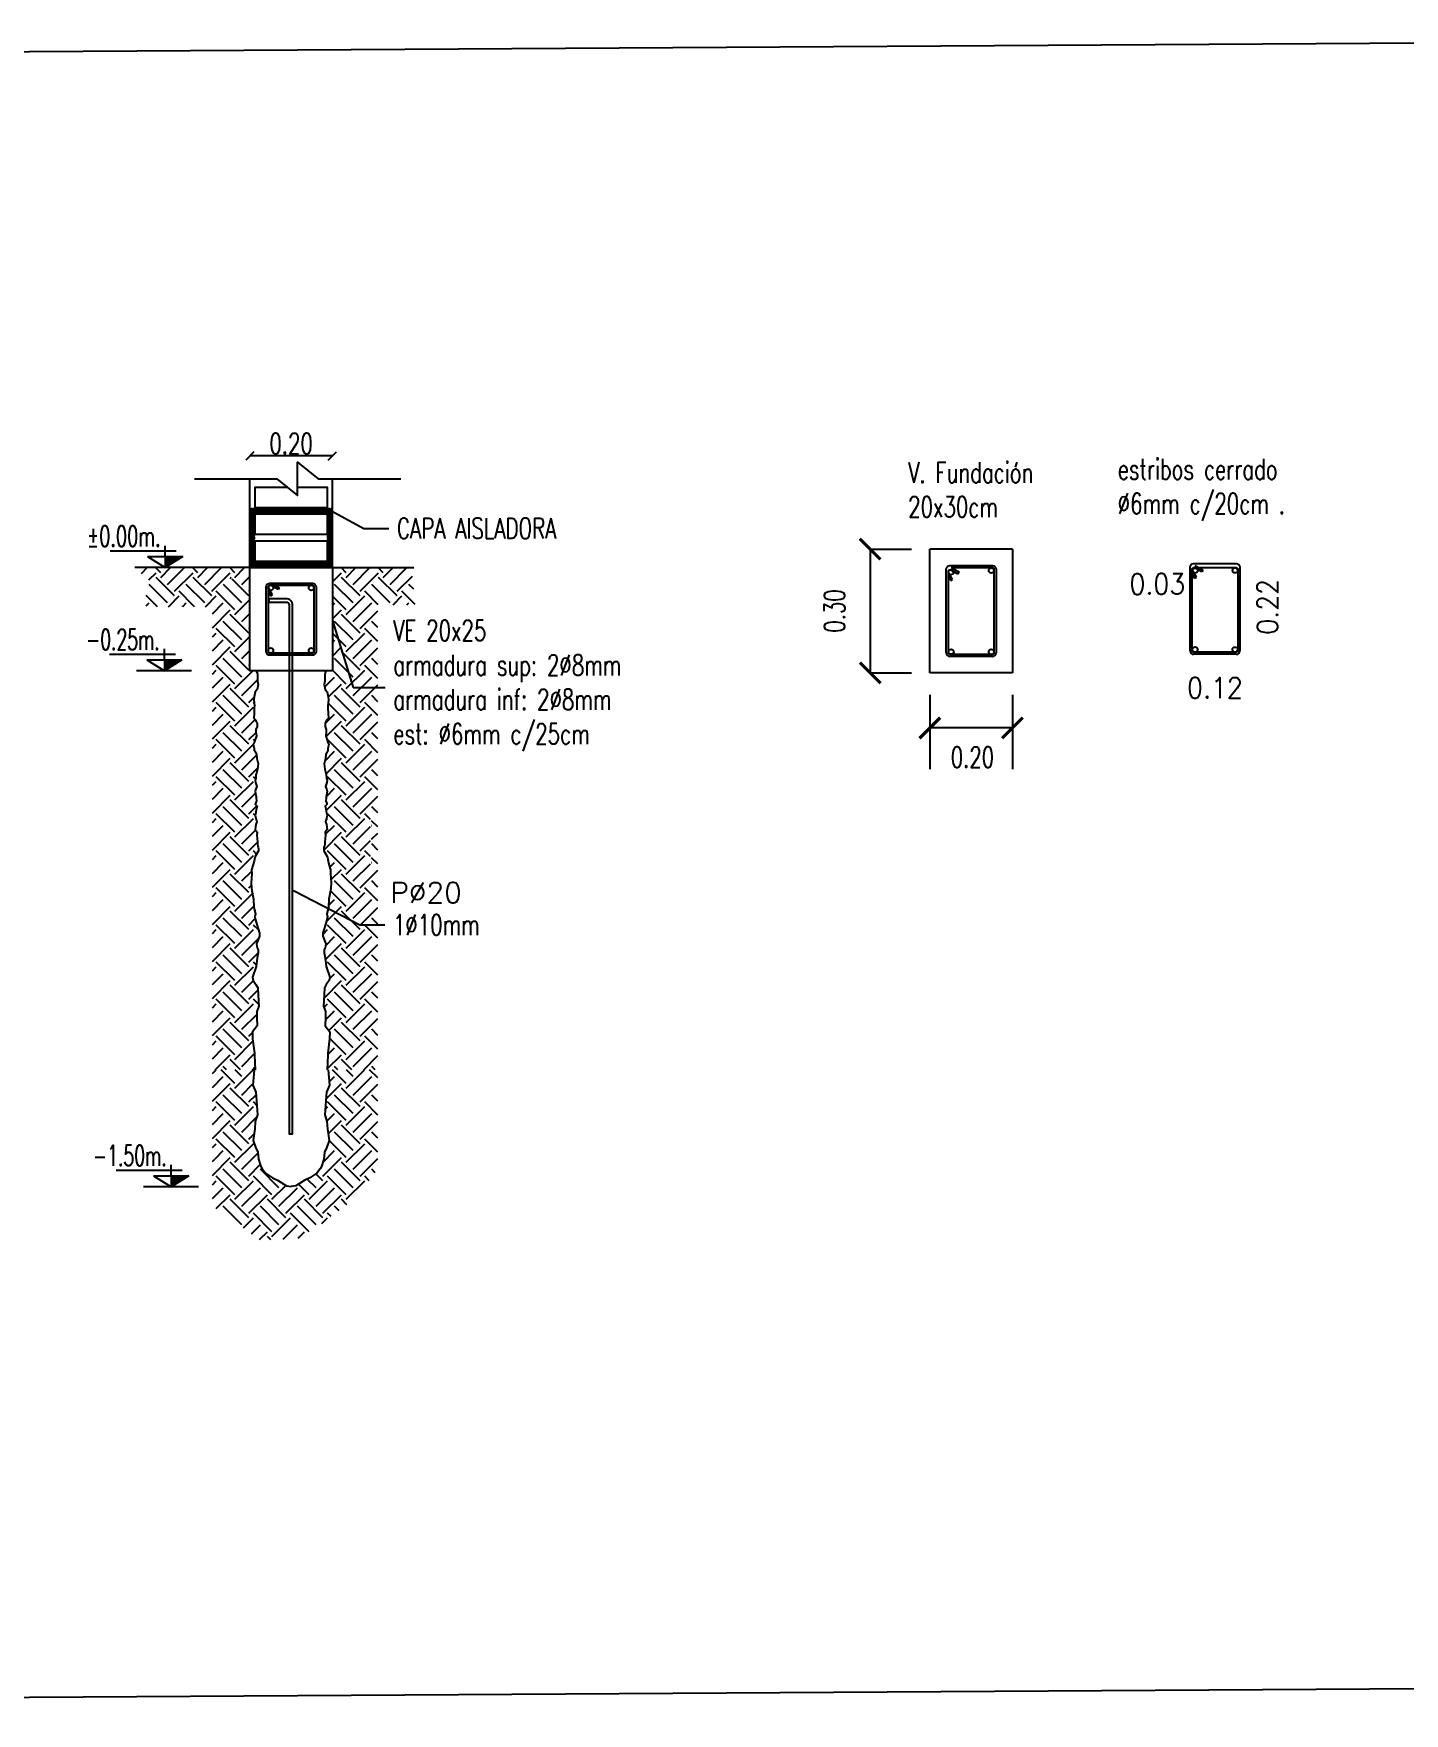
# Model space of a CAD drawing. Header units: millimetres. Extents: x 167 to 347, y -139 to 78.
# Drawn here: x 266 to 269.318, y -75.508 to -71.44 of the extents above; entities that cross this region are included whole.
import ezdxf
from ezdxf import colors
from ezdxf.entities.mleader import LeaderData, LeaderLine
from ezdxf.enums import TextEntityAlignment as Align
from ezdxf.math import Vec2, Vec3

# ---------------------------------------------------------------- set-up
doc = ezdxf.new("R2010")
doc.units = ezdxf.units.MM
doc.header["$LTSCALE"] = 0.1
doc.header["$MEASUREMENT"] = 0
doc.header["$PDMODE"] = 3
doc.header["$PDSIZE"] = 0.1
doc.linetypes.add('ACAD_ISO02W100', pattern=[15, 12, -3])
doc.layers.get('DEFPOINTS').update_dxf_attribs({"color": 1})
for name, color, linetype, lineweight in [('00-COTAS', 1, 'Continuous', 9), ('ARM_TEXTOS', 2, 'Continuous', 0), ('referencias', 1, 'Continuous', 5)]:
    doc.layers.add(name, color=color, linetype=linetype, lineweight=lineweight)
for name, color, linetype in [('00-muros-a', 2, 'Continuous'), ('armadura', 10, 'Continuous'), ('FUNDACION', 4, 'Continuous'), ('LADRILLOS', 3, 'Continuous'), ('TRAMAS', 8, 'Continuous')]:
    doc.layers.add(name, color=color, linetype=linetype)
doc.styles.add('$RAUL$-ROTULO', font='romans')
doc.styles.add('C-100', font='romans.shx', dxfattribs={"width": 0.7})
doc.styles.add('COTAS', font='ROMANS.shx', dxfattribs={"width": 0.7})
doc.styles.add('COTAS1', font='romans.shx', dxfattribs={"width": 0.7})
doc.styles.add('Estilo1', font='txt.shx', dxfattribs={"width": 0.9})
doc.styles.add('romans', font='romans.shx', dxfattribs={"width": 0.9})
doc.styles.add('TX2', font='romans.shx', dxfattribs={"width": 0.7, "height": 0.2})
doc.dimstyles.new('1.20', dxfattribs={"dimtxt": 0.04, "dimasz": 0.07, "dimexe": 0.18, "dimexo": 0.0625, "dimgap": 0.04, "dimtad": 1, "dimzin": 0, "dimdsep": 46, "dimtxsty": 'Estilo1', "dimblk": 'ARCHTICK', "dimcen": 0.09, "dimse1": 1, "dimse2": 1, "dimsd1": 1, "dimsd2": 1, "dimclrd": 256, "dimclrt": 256, "dimadec": 0, "dimazin": 0, "dimtfac": 1, "dimtofl": 0, "dimtmove": 0, "dimatfit": 3, "dimldrblk": 'DOT', "dimfxl": 1, "dimtolj": 1, "dimtzin": 0, "dimarcsym": 0})
doc.dimstyles.new('COTA-20', dxfattribs={"dimscale": 1.75, "dimtxt": 0.015, "dimasz": 0.004, "dimexe": 0.08, "dimexo": 0.1, "dimgap": 0.005, "dimtad": 1, "dimzin": 0, "dimdsep": 46, "dimtxsty": 'COTAS', "dimblk": 'DOT', "dimcen": 0.1, "dimse1": 1, "dimse2": 1, "dimclrd": 256, "dimclre": 256, "dimclrt": 256, "dimadec": 0, "dimazin": 0, "dimtfac": 1, "dimtix": 1, "dimtmove": 2, "dimatfit": 3, "dimldrblk": 'DOT', "dimfxl": 0, "dimtolj": 1, "dimtzin": 0, "dimarcsym": 0})
doc.dimstyles.new('PLA20', dxfattribs={"dimtxt": 0.2, "dimasz": 0.1, "dimexe": 0.1, "dimexo": 0, "dimgap": 0.06, "dimtad": 1, "dimlfac": 0.2, "dimzin": 1, "dimdsep": 46, "dimtxsty": 'TX2', "dimblk1": 'ARCHTICK', "dimblk2": 'ARCHTICK', "dimsah": 1, "dimcen": 0.1, "dimclrd": 2, "dimclre": 1, "dimclrt": 3, "dimadec": 0, "dimazin": 0, "dimtfac": 1, "dimtix": 1, "dimtmove": 2, "dimatfit": 3, "dimldrblk": 'ARCHTICK', "dimfxl": 1, "dimtolj": 1, "dimtzin": 1, "dimarcsym": 0})
pattern_1 = [(45, (-1285.62666, -1595.84185), (7e-18, 0.0898025612), [0.0635, -0.0635]), (45, (-1285.6435, -1595.82501), (7e-18, 0.0898025612), [0.0635, -0.0635]), (45, (-1285.66034, -1595.80817), (7e-18, 0.0898025612), [0.0635, -0.0635]), (135, (-1285.66034, -1595.79695), (-0.0898025612, 7e-18), [0.0635, -0.0635]), (135, (-1285.6435, -1595.78011), (-0.0898025612, 7e-18), [0.0635, -0.0635]), (135, (-1285.62666, -1595.76327), (-0.0898025612, 7e-18), [0.0635, -0.0635])]

# ---------------------------------------------------------------- blocks, each defined once
blk = doc.blocks.new('_Dot')
at = {"color": 0, "linetype": 'ByBlock', "lineweight": -2}
blk.add_line((-0.5, 0), (-1, 0), dxfattribs=at)
at = {"color": 0, "linetype": 'ByBlock', "const_width": 0.5}
blk.add_lwpolyline([(-0.25, 0, 1), (0.25, 0, 1)], format="xyb", close=True, dxfattribs=at)
blk = doc.blocks.new('*D207')
at = {"layer": 'DEFPOINTS', "color": 0, "transparency": 16777216}
for p in [(268.7995, -73.0054), (268.9199, -73.0054), (268.9199, -73.0891)]:
    blk.add_point(p, dxfattribs=at)
at = {"layer": '00-COTAS', "transparency": 16777216, "insert": (268.8597, -73.0241), "char_height": 0.05, "attachment_point": 5, "style": 'Estilo1'}
blk.add_mtext('\\A1;0.12', dxfattribs=at)
blk = doc.blocks.new('_ARCHTICK')
at = {"color": 0, "linetype": 'ByBlock', "const_width": 0.15}
blk.add_lwpolyline([(-0.5, -0.5), (0.5, 0.5)], dxfattribs=at)
blk = doc.blocks.new('*D208')
at = {"layer": 'DEFPOINTS', "color": 0, "transparency": 16777216}
for p in [(268.9316, -72.7229), (268.9362, -72.9429), (269.0519, -72.9429)]:
    blk.add_point(p, dxfattribs=at)
at = {"layer": '00-COTAS', "transparency": 16777216, "insert": (268.9869, -72.828), "char_height": 0.05, "attachment_point": 5, "rotation": 90, "style": 'Estilo1'}
blk.add_mtext('\\A1;0.22', dxfattribs=at)
blk = doc.blocks.new('*D209')
at = {"layer": 'DEFPOINTS', "color": 0, "transparency": 16777216}
for p in [(268.9602, -72.7218), (268.9942, -72.7217), (268.9943, -72.8372)]:
    blk.add_point(p, dxfattribs=at)
at = {"layer": '00-COTAS', "transparency": 16777216, "insert": (268.7202, -72.7726), "char_height": 0.05, "attachment_point": 5, "rotation": 0.0919, "style": 'Estilo1'}
blk.add_mtext('\\A1;0.03', dxfattribs=at)
blk = doc.blocks.new('_Oblique')
at = {"color": 0, "linetype": 'ByBlock', "lineweight": -2}
blk.add_line((-0.5, -0.5), (0.5, 0.5), dxfattribs=at)
blk = doc.blocks.new('*D210')
at = {"layer": '00-COTAS', "lineweight": -2, "transparency": 16777216}
blk.add_line((266.7234, -72.4624), (266.5234, -72.4624), dxfattribs=at)
at = {"layer": 'DEFPOINTS', "color": 0, "transparency": 16777216}
for p in [(266.5234, -72.4624), (266.5234, -72.5178), (266.7234, -72.5178)]:
    blk.add_point(p, dxfattribs=at)
at = {"layer": '00-COTAS', "lineweight": -2, "transparency": 16777216, "xscale": 0.02, "yscale": 0.02, "zscale": 0.02, "rotation": 180}
blk.add_blockref('_Oblique', (266.5234, -72.4624), dxfattribs=at)
at = {"layer": '00-COTAS', "lineweight": -2, "transparency": 16777216, "xscale": 0.02, "yscale": 0.02, "zscale": 0.02}
blk.add_blockref('_Oblique', (266.7234, -72.4624), dxfattribs=at)
at = {"layer": '00-COTAS', "transparency": 16777216, "insert": (266.6234, -72.4324), "char_height": 0.05, "attachment_point": 5, "style": 'COTAS'}
blk.add_mtext('\\A1;0.20', dxfattribs=at)
blk = doc.blocks.new('*D211')
at = {"layer": '00-COTAS', "color": 1, "lineweight": -2, "transparency": 16777216}
for p, q in [((268.1695, -73.0414), (268.1695, -73.2213)), ((268.3695, -73.0414), (268.3695, -73.2213))]:
    blk.add_line(p, q, dxfattribs=at)
at = {"layer": '00-COTAS', "color": 2, "lineweight": -2, "transparency": 16777216}
blk.add_line((268.3695, -73.1213), (268.1695, -73.1213), dxfattribs=at)
at = {"layer": 'DEFPOINTS', "color": 0, "transparency": 16777216}
for p in [(268.1695, -73.0414), (268.3695, -73.0414), (268.1695, -73.1213)]:
    blk.add_point(p, dxfattribs=at)
at = {"layer": '00-COTAS', "color": 2, "lineweight": -2, "transparency": 16777216, "xscale": 0.05, "yscale": 0.05, "zscale": 0.05, "rotation": 180}
blk.add_blockref('_ARCHTICK', (268.1695, -73.1213), dxfattribs=at)
at = {"layer": '00-COTAS', "color": 2, "lineweight": -2, "transparency": 16777216, "xscale": 0.05, "yscale": 0.05, "zscale": 0.05}
blk.add_blockref('_ARCHTICK', (268.3695, -73.1213), dxfattribs=at)
at = {"layer": '00-COTAS', "color": 3, "transparency": 16777216, "insert": (268.2726, -73.1922), "char_height": 0.05, "attachment_point": 5, "style": 'C-100'}
blk.add_mtext('\\A1;0.20', dxfattribs=at)
blk = doc.blocks.new('*D212')
at = {"layer": '00-COTAS', "color": 1, "lineweight": -2, "transparency": 16777216}
for p, q in [((268.0251, -72.6881), (268.1251, -72.6881)), ((268.0251, -72.9881), (268.1251, -72.9881))]:
    blk.add_line(p, q, dxfattribs=at)
at = {"layer": '00-COTAS', "color": 2, "lineweight": -2, "transparency": 16777216}
blk.add_line((268.0251, -72.6881), (268.0251, -72.9881), dxfattribs=at)
at = {"layer": 'DEFPOINTS', "color": 0, "transparency": 16777216}
for p in [(268.0251, -72.6881), (268.0251, -72.9881), (268.0251, -72.9881)]:
    blk.add_point(p, dxfattribs=at)
at = {"layer": '00-COTAS', "color": 2, "lineweight": -2, "transparency": 16777216, "xscale": 0.05, "yscale": 0.05, "zscale": 0.05}
for p, rotation in [((268.0251, -72.6881), 90), ((268.0251, -72.9881), 270)]:
    blk.add_blockref('_ARCHTICK', p, dxfattribs=dict(at, rotation=rotation))
at = {"layer": '00-COTAS', "color": 3, "transparency": 16777216, "insert": (267.9386, -72.8381), "char_height": 0.05, "attachment_point": 5, "rotation": 90, "style": 'C-100'}
blk.add_mtext('\\A1;0.30', dxfattribs=at)

msp = doc.modelspace()

# ---------------------------------------------------------------- hatches: boundary and pattern name
h = msp.add_hatch()
h.set_pattern_fill('ANSI31', color=1, scale=0.001)
h.set_pattern_definition([(45, (-1726.0436897, -1201.003939), (-0.0022450640303, 0.0022450640303), [])])
h.paths.add_polyline_path([(266.7234, -72.588), (266.5234, -72.588), (266.5234, -72.733), (266.7234, -72.733)])
h.paths.add_polyline_path([(266.7109, -72.603), (266.7109, -72.718), (266.5359, -72.718), (266.5359, -72.603)], flags=16)
at = {"layer": 'FUNDACION'}
h = msp.add_hatch(color=256, dxfattribs=at)
h.dxf.hatch_style = 1
h.paths.add_polyline_path([(266.3185, -72.7064), (266.3185, -72.733), (266.3611, -72.7064)])
h = msp.add_hatch(color=256, dxfattribs=at)
h.dxf.hatch_style = 1
h.paths.add_polyline_path([(266.3165, -72.9564), (266.3165, -72.983), (266.3591, -72.9564)])
h = msp.add_hatch(color=256, dxfattribs=at)
h.dxf.hatch_style = 1
h.paths.add_polyline_path([(266.3332, -74.2064), (266.3332, -74.233), (266.3758, -74.2064)])
at = {"layer": 'TRAMAS', "linetype": 'ACAD_ISO02W100'}
h = msp.add_hatch(dxfattribs=at)
h.set_pattern_fill('EARTH', color=256, scale=0.01, angle=45)
h.set_pattern_definition(pattern_1)
h.paths.add_polyline_path([(266.4398, -72.7864), (266.4824, -72.7598), (266.4824, -72.7568)], flags=16)
h.paths.add_polyline_path([(266.291, -72.8262), (266.4384, -72.8262), (266.4384, -72.826), (266.2824, -72.826)], flags=16)
h.paths.add_polyline_path([(266.5225, -73.6494), (266.5225, -73.56)], flags=16)
h.paths.add_polyline_path([(266.5367, -72.933), (266.5366, -72.9333), (266.5367, -72.933)])
h.paths.add_polyline_path([(266.5387, -72.983), (266.5234, -72.983), (266.5234, -72.733), (266.2453, -72.733), (266.2921, -72.7737), (266.2727, -72.7705), (266.2727, -72.8276), (266.4327, -72.8276), (266.4327, -73.9491), (266.5359, -73.9491), (266.5359, -73.9491), (266.5349, -73.914), (266.5349, -73.9093), (266.5302, -73.8739), (266.5296, -73.8576), (266.5413, -73.8425), (266.5401, -73.8222), (266.5401, -73.8077), (266.5453, -73.7955), (266.5442, -73.7827), (266.543, -73.7508), (266.5383, -73.7423), (266.5314, -73.733), (266.5296, -73.7249), (266.5389, -73.6993), (266.5412, -73.6778), (266.5436, -73.6662), (266.5436, -73.6587), (266.5412, -73.654), (266.5395, -73.6442), (266.5471, -73.6256), (266.5465, -73.6186), (266.5377, -73.5896), (266.5353, -73.5785), (266.5372, -73.5716), (266.5331, -73.5559), (266.532, -73.5361), (266.528, -73.5152), (266.5276, -73.5094), (266.5264, -73.4961), (266.5283, -73.4737), (266.5278, -73.465), (266.531, -73.4544), (266.5337, -73.4439), (266.5353, -73.4349), (266.5367, -73.4326), (266.5441, -73.4188), (266.5446, -73.414), (266.5439, -73.4099), (266.5416, -73.4031), (266.5416, -73.3972), (266.5405, -73.3812), (266.5414, -73.3739), (266.5362, -73.3676), (266.5382, -73.3552), (266.5403, -73.3485), (266.5396, -73.3456), (266.5385, -73.3434), (266.5363, -73.3332), (266.5376, -73.3265), (266.5383, -73.3236), (266.5394, -73.3173), (266.5409, -73.3104), (266.5362, -73.306), (266.5369, -73.3044), (266.5394, -73.2979), (266.5388, -73.2876), (266.5362, -73.2752), (266.5369, -73.2715), (266.54, -73.2628), (266.5391, -73.2583), (266.5355, -73.2496), (266.538, -73.243), (266.5383, -73.2348), (266.5395, -73.2307), (266.5412, -73.2243), (266.5418, -73.2213), (266.5439, -73.2084), (266.5406, -73.1949), (266.5392, -73.1847), (266.5362, -73.1794), (266.5351, -73.1773), (266.5342, -73.1762), (266.5342, -73.1709), (266.5318, -73.1615), (266.5342, -73.1568), (266.5392, -73.1401), (266.5379, -73.1262), (266.5412, -73.1178), (266.5409, -73.1114), (266.54, -73.107), (266.5365, -73.1011), (266.5333, -73.0979), (266.5339, -73.0859), (266.5342, -73.0729), (266.5347, -73.0677), (266.5332, -73.0535), (266.5337, -73.0459), (266.5361, -73.0336), (266.5408, -73.0284), (266.5432, -73.0161), (266.5422, -73.0076), (266.5422, -72.9924), (266.5408, -72.9872)])
h = msp.add_hatch(dxfattribs=at)
h.set_pattern_fill('EARTH', color=256, scale=0.01, angle=45)
h.set_pattern_definition(pattern_1)
h.paths.add_polyline_path([(266.8152, -73.4581), (266.8182, -73.4581), (266.8182, -73.3314), (266.8152, -73.3314)], flags=16)
h.paths.add_polyline_path([(266.7234, -72.733), (266.7234, -72.983), (266.7081, -72.983), (266.706, -72.9872), (266.7046, -72.9924), (266.7046, -73.0076), (266.7036, -73.0161), (266.706, -73.0284), (266.7107, -73.0336), (266.7131, -73.0459), (266.7136, -73.0535), (266.7121, -73.0677), (266.7126, -73.0729), (266.7129, -73.0859), (266.7135, -73.0979), (266.7091, -73.1023), (266.7085, -73.104), (266.7068, -73.107), (266.7059, -73.1114), (266.7056, -73.1178), (266.7085, -73.1252), (266.7085, -73.1307), (266.7077, -73.1401), (266.7126, -73.1568), (266.715, -73.1615), (266.7126, -73.1709), (266.7126, -73.1762), (266.7118, -73.1773), (266.7106, -73.1794), (266.7077, -73.1847), (266.7062, -73.1949), (266.703, -73.2084), (266.705, -73.2213), (266.7056, -73.2243), (266.7074, -73.2307), (266.7085, -73.2348), (266.7088, -73.243), (266.7105, -73.2474), (266.7098, -73.2534), (266.7078, -73.2583), (266.7068, -73.2628), (266.7109, -73.2742), (266.7079, -73.2879), (266.7078, -73.2917), (266.7074, -73.2979), (266.7099, -73.3044), (266.7107, -73.306), (266.7059, -73.3104), (266.7074, -73.3173), (266.7085, -73.3236), (266.7092, -73.3265), (266.7105, -73.3332), (266.7083, -73.3434), (266.7072, -73.3456), (266.7065, -73.3485), (266.7101, -73.3596), (266.7093, -73.3591), (266.7107, -73.3676), (266.7054, -73.3739), (266.7063, -73.3812), (266.7052, -73.3972), (266.7052, -73.4024), (266.7027, -73.411), (266.7022, -73.414), (266.7027, -73.4188), (266.7102, -73.4326), (266.7115, -73.4349), (266.7131, -73.4439), (266.7158, -73.4544), (266.719, -73.465), (266.7186, -73.4737), (266.7204, -73.4961), (266.7192, -73.5094), (266.7188, -73.5152), (266.7148, -73.5361), (266.7137, -73.5559), (266.7096, -73.5716), (266.7115, -73.5785), (266.7091, -73.5896), (266.7003, -73.6186), (266.6998, -73.6256), (266.7073, -73.6442), (266.7056, -73.654), (266.7032, -73.6587), (266.7032, -73.6662), (266.7056, -73.6778), (266.7079, -73.6993), (266.7172, -73.7249), (266.7154, -73.733), (266.7085, -73.7423), (266.7038, -73.7508), (266.7027, -73.7827), (266.7015, -73.7955), (266.7067, -73.8077), (266.7067, -73.8222), (266.7056, -73.8425), (266.7172, -73.8576), (266.7166, -73.8739), (266.712, -73.9093), (266.712, -73.914), (266.7109, -73.9491), (266.7109, -73.9491), (266.8331, -73.9491), (266.8331, -72.8229), (266.9236, -72.8229), (266.9152, -72.733)])
h = msp.add_hatch(dxfattribs=at)
h.set_pattern_fill('EARTH', color=256, scale=0.01, angle=45)
h.set_pattern_definition([(45, (-1285.62666, -1595.64185), (7e-18, 0.0898025612), [0.0635, -0.0635]), (45, (-1285.6435, -1595.62501), (7e-18, 0.0898025612), [0.0635, -0.0635]), (45, (-1285.66034, -1595.60817), (7e-18, 0.0898025612), [0.0635, -0.0635]), (135, (-1285.66034, -1595.59695), (-0.0898025612, 7e-18), [0.0635, -0.0635]), (135, (-1285.6435, -1595.58011), (-0.0898025612, 7e-18), [0.0635, -0.0635]), (135, (-1285.62666, -1595.56327), (-0.0898025612, 7e-18), [0.0635, -0.0635])])
h.paths.add_polyline_path([(266.4824, -74.2064), (266.4398, -74.233), (266.4827, -74.2064)], flags=16)
h.paths.add_polyline_path([(266.4393, -74.1917), (266.4384, -74.1917), (266.4384, -74.1336), (266.4393, -74.1336)], flags=16)
h.paths.add_polyline_path([(266.5337, -73.9491), (266.4327, -73.9491), (266.4327, -74.2787), (266.5504, -74.3625), (266.6516, -74.3563), (266.7816, -74.2588), (266.8331, -74.1906), (266.8331, -73.9491), (266.7131, -73.9491), (266.7163, -73.9866), (266.7091, -74.0032), (266.708, -74.0135), (266.7049, -74.058), (266.706, -74.0611), (266.7101, -74.0745), (266.7111, -74.0921), (266.7155, -74.1202), (266.7094, -74.1365), (266.7043, -74.1487), (266.7028, -74.1655), (266.6966, -74.1833), (266.6936, -74.1889), (266.6855, -74.1995), (266.6687, -74.2112), (266.6564, -74.2163), (266.6346, -74.2306), (266.6234, -74.2316), (266.6123, -74.2306), (266.5904, -74.2163), (266.5782, -74.2112), (266.5614, -74.1995), (266.5532, -74.1889), (266.5502, -74.1833), (266.5441, -74.1655), (266.5425, -74.1487), (266.5374, -74.1365), (266.5313, -74.1202), (266.5357, -74.0921), (266.5367, -74.0745), (266.5419, -74.0578), (266.5388, -74.0135), (266.5378, -74.0032), (266.5305, -73.9866)])

# ---------------------------------------------------------------- linework, layer by layer
msp.add_lwpolyline([(259.761, -71.522), (272.997, -71.4395), (272.997, -75.4256), (259.761, -75.5081)], close=True)
msp.add_lwpolyline([(266.3891, -72.5178), (266.5891, -72.5178), (266.6391, -72.5583), (266.6391, -72.4773), (266.6891, -72.5178), (266.8891, -72.5178)])
at = {"layer": '00-muros-a'}
for p, q in [((266.5234, -72.733), (266.5234, -72.5178)), ((266.7234, -72.733), (266.7234, -72.5178)), ((268.3695, -72.6881), (268.1695, -72.6881)), ((268.1695, -72.9881), (268.1695, -72.6881)), ((268.3695, -72.6881), (268.3695, -72.9881)), ((266.5234, -72.733), (266.2453, -72.733)), ((266.7234, -72.733), (266.9203, -72.733)), ((268.3695, -72.9881), (268.1695, -72.9881))]:
    msp.add_line(p, q, dxfattribs=at)
msp.add_lwpolyline([(266.5234, -72.733), (266.7234, -72.733), (266.7234, -72.983), (266.5234, -72.983)], close=True, dxfattribs=at)
for points in [[(266.5387, -72.983), (266.5408, -72.9872), (266.5422, -72.9924), (266.5422, -73.0076), (266.5432, -73.0161), (266.5408, -73.0284), (266.5361, -73.0336), (266.5337, -73.0459), (266.5332, -73.0535), (266.5347, -73.0677), (266.5342, -73.0729), (266.5339, -73.0859), (266.5333, -73.0979), (266.5377, -73.1023), (266.5383, -73.104), (266.54, -73.107), (266.5409, -73.1114), (266.5412, -73.1178), (266.5383, -73.1252), (266.5383, -73.1307), (266.5392, -73.1401), (266.5342, -73.1568), (266.5318, -73.1615), (266.5342, -73.1709), (266.5342, -73.1762), (266.5351, -73.1773), (266.5362, -73.1794), (266.5392, -73.1847), (266.5406, -73.1949), (266.5439, -73.2084), (266.5418, -73.2213), (266.5412, -73.2243), (266.5395, -73.2307), (266.5383, -73.2348), (266.538, -73.243), (266.5363, -73.2474), (266.5371, -73.2534), (266.5391, -73.2583), (266.54, -73.2628), (266.5369, -73.2715), (266.5362, -73.2752), (266.5389, -73.2879), (266.5391, -73.2917), (266.5394, -73.2979), (266.5369, -73.3044), (266.5362, -73.306), (266.5409, -73.3104), (266.5394, -73.3173), (266.5383, -73.3236), (266.5376, -73.3265), (266.5363, -73.3332), (266.5385, -73.3434), (266.5396, -73.3456), (266.5403, -73.3485), (266.5382, -73.3552), (266.5362, -73.3676), (266.5414, -73.3739), (266.5405, -73.3812), (266.5416, -73.3972), (266.5416, -73.4024), (266.543, -73.4072), (266.5439, -73.4099), (266.5446, -73.414), (266.5441, -73.4188), (266.5367, -73.4326), (266.5353, -73.4349), (266.5337, -73.4439), (266.531, -73.4544), (266.5278, -73.465), (266.5283, -73.4737), (266.5264, -73.4961), (266.5276, -73.5094), (266.528, -73.5152), (266.532, -73.5361), (266.5331, -73.5559), (266.5372, -73.5716), (266.5353, -73.5785), (266.5377, -73.5896), (266.5465, -73.6186), (266.5471, -73.6256), (266.5395, -73.6442), (266.5412, -73.654), (266.5436, -73.6587), (266.5436, -73.6662), (266.5412, -73.6778), (266.5389, -73.6993), (266.5296, -73.7249), (266.5314, -73.733), (266.5383, -73.7423), (266.543, -73.7508), (266.5442, -73.7827), (266.5453, -73.7955), (266.5401, -73.8077), (266.5401, -73.8222), (266.5413, -73.8425), (266.5296, -73.8576), (266.5302, -73.8739), (266.5349, -73.9093), (266.5349, -73.914), (266.5359, -73.9491)], [(266.7081, -72.983), (266.706, -72.9872), (266.7046, -72.9924), (266.7046, -73.0076), (266.7036, -73.0161), (266.706, -73.0284), (266.7107, -73.0336), (266.7131, -73.0459), (266.7136, -73.0535), (266.7121, -73.0677), (266.7126, -73.0729), (266.7129, -73.0859), (266.7135, -73.0979), (266.7091, -73.1023), (266.7085, -73.104), (266.7068, -73.107), (266.7059, -73.1114), (266.7056, -73.1178), (266.7085, -73.1252), (266.7085, -73.1307), (266.7077, -73.1401), (266.7126, -73.1568), (266.715, -73.1615), (266.7126, -73.1709), (266.7126, -73.1762), (266.7118, -73.1773), (266.7106, -73.1794), (266.7077, -73.1847), (266.7062, -73.1949), (266.703, -73.2084), (266.705, -73.2213), (266.7056, -73.2243), (266.7074, -73.2307), (266.7085, -73.2348), (266.7088, -73.243), (266.7105, -73.2474), (266.7098, -73.2534), (266.7078, -73.2583), (266.7068, -73.2628), (266.7099, -73.2715), (266.7107, -73.2752), (266.7079, -73.2879), (266.7078, -73.2917), (266.7074, -73.2979), (266.7099, -73.3044), (266.7107, -73.306), (266.7059, -73.3104), (266.7074, -73.3173), (266.7085, -73.3236), (266.7092, -73.3265), (266.7105, -73.3332), (266.7083, -73.3434), (266.7072, -73.3456), (266.7065, -73.3485), (266.7087, -73.3552), (266.7107, -73.3676), (266.7054, -73.3739), (266.7063, -73.3812), (266.7052, -73.3972), (266.7052, -73.4024), (266.7038, -73.4072), (266.7029, -73.4099), (266.7022, -73.414), (266.7027, -73.4188), (266.7102, -73.4326), (266.7115, -73.4349), (266.7131, -73.4439), (266.7158, -73.4544), (266.719, -73.465), (266.7186, -73.4737), (266.7204, -73.4961), (266.7192, -73.5094), (266.7188, -73.5152), (266.7148, -73.5361), (266.7137, -73.5559), (266.7096, -73.5716), (266.7115, -73.5785), (266.7091, -73.5896), (266.7003, -73.6186), (266.6998, -73.6256), (266.7073, -73.6442), (266.7056, -73.654), (266.7032, -73.6587), (266.7032, -73.6662), (266.7056, -73.6778), (266.7079, -73.6993), (266.7172, -73.7249), (266.7154, -73.733), (266.7085, -73.7423), (266.7038, -73.7508), (266.7027, -73.7827), (266.7015, -73.7955), (266.7067, -73.8077), (266.7067, -73.8222), (266.7056, -73.8425), (266.7172, -73.8576), (266.7166, -73.8739), (266.712, -73.9093), (266.712, -73.914), (266.7109, -73.9491)], [(266.5337, -73.9491), (266.5305, -73.9866), (266.5378, -74.0032), (266.5388, -74.0135), (266.5419, -74.058), (266.5409, -74.0611), (266.5367, -74.0745), (266.5357, -74.0921), (266.5313, -74.1202), (266.5374, -74.1365), (266.5425, -74.1487), (266.5441, -74.1655), (266.5502, -74.1833), (266.5532, -74.1889), (266.5614, -74.1995), (266.5782, -74.2112), (266.5904, -74.2163), (266.6123, -74.2306), (266.6234, -74.2316)], [(266.7131, -73.9491), (266.7163, -73.9866), (266.7091, -74.0032), (266.708, -74.0135), (266.7049, -74.058), (266.706, -74.0611), (266.7101, -74.0745), (266.7111, -74.0921), (266.7155, -74.1202), (266.7094, -74.1365), (266.7043, -74.1487), (266.7028, -74.1655), (266.6966, -74.1833), (266.6936, -74.1889), (266.6855, -74.1995), (266.6687, -74.2112), (266.6564, -74.2163), (266.6346, -74.2306), (266.6234, -74.2316)]]:
    msp.add_lwpolyline(points, dxfattribs=at)
at = {"layer": 'armadura'}
for p, q in [((268.2247, -72.7614, 0.3051), (268.2144, -72.7437, 0.3051)), ((268.2376, -72.7485, 0.3051), (268.2197, -72.7381, 0.3051)), ((268.3211, -72.733), (268.221, -72.733, 0.3051)), ((268.221, -72.733, 0.3051), (268.2402, -72.744, 0.3051)), ((268.2402, -72.744, 0.3051), (268.2376, -72.7485, 0.3051)), ((268.8149, -72.7563, 0.3051), (268.8047, -72.7385, 0.3051)), ((268.8279, -72.7433, 0.3051), (268.8099, -72.7329, 0.3051)), ((268.8113, -72.7278, 0.3051), (268.8305, -72.7388, 0.3051)), ((268.8305, -72.7388, 0.3051), (268.8279, -72.7433, 0.3051)), ((266.5786, -72.7991, 0.3051), (266.5684, -72.7814, 0.3051)), ((266.5916, -72.7862, 0.3051), (266.5736, -72.7758, 0.3051)), ((266.575, -72.7706, 0.3051), (266.5942, -72.7817, 0.3051)), ((266.5942, -72.7817, 0.3051), (266.5916, -72.7862, 0.3051)), ((268.2144, -72.754, 0.3051), (268.2202, -72.764, 0.3051)), ((268.2202, -72.764, 0.3051), (268.2247, -72.7614, 0.3051)), ((268.8047, -72.7488, 0.3051), (268.8104, -72.7588, 0.3051)), ((268.8104, -72.7588, 0.3051), (268.8149, -72.7563, 0.3051)), ((266.5684, -72.7917, 0.3051), (266.5741, -72.8017, 0.3051)), ((266.5741, -72.8017, 0.3051), (266.5786, -72.7991, 0.3051)), ((268.2093, -72.9395), (268.2093, -72.7947)), ((268.3297, -72.7947), (268.3297, -72.9395)), ((268.7995, -72.9343), (268.7995, -72.7895)), ((268.9199, -72.7895), (268.9199, -72.9343)), ((268.3211, -72.9481), (268.2179, -72.9481)), ((268.9113, -72.9429), (268.8081, -72.9429))]:
    msp.add_line(p, q, dxfattribs=at)
for points in [[(268.2093, -72.7947), (268.2093, -72.7367, -0.414214), (268.2179, -72.7281), (268.3211, -72.7281, -0.414214), (268.3297, -72.7367), (268.3297, -72.7947)], [(268.2144, -72.84), (268.2144, -72.7416, -0.414214), (268.2179, -72.7381), (268.2197, -72.7381)], [(268.23, -72.733), (268.3211, -72.733, -0.414214), (268.3245, -72.7364), (268.3245, -72.8416)], [(268.7995, -72.7895), (268.7995, -72.7315, -0.414214), (268.8081, -72.7229), (268.9113, -72.7229, -0.414214), (268.9199, -72.7315), (268.9199, -72.7895)], [(268.8047, -72.8348), (268.8047, -72.7364, -0.414214), (268.8081, -72.7329), (268.8099, -72.7329)], [(268.8202, -72.7329), (268.9113, -72.7329, -0.414214), (268.9147, -72.7364), (268.9147, -72.8348)], [(266.5632, -72.8881), (266.5632, -72.7792, -0.414214), (266.5718, -72.7706), (266.675, -72.7706, -0.414214), (266.6836, -72.7792), (266.6836, -72.8881)], [(266.5684, -72.8881), (266.5684, -72.7792, -0.414214), (266.5718, -72.7758), (266.5736, -72.7758)], [(266.5839, -72.7758), (266.675, -72.7758, -0.414214), (266.6784, -72.7792), (266.6784, -72.8881)], [(266.627, -73.9491), (266.627, -72.8243, 0.414214), (266.611, -72.8083), (266.569, -72.8083), (266.569, -72.8163), (266.611, -72.8163, -0.414214), (266.619, -72.8243), (266.619, -73.9491)], [(268.3245, -72.84), (268.3245, -72.9395, -0.414214), (268.3211, -72.943), (268.2179, -72.943, -0.414214), (268.2144, -72.9395), (268.2144, -72.84)], [(268.9147, -72.8348), (268.9147, -72.9343, -0.414214), (268.9113, -72.9378), (268.8081, -72.9378, -0.414214), (268.8047, -72.9343), (268.8047, -72.8348)], [(266.6836, -72.8881), (266.6836, -72.9367, -0.414214), (266.675, -72.9453), (266.5718, -72.9453, -0.414214), (266.5632, -72.9367), (266.5632, -72.8881)], [(266.6784, -72.8881), (266.6784, -72.9367, -0.414214), (266.675, -72.9402), (266.5718, -72.9402, -0.414214), (266.5684, -72.9367), (266.5684, -72.8881)]]:
    msp.add_lwpolyline(points, format="xyb", dxfattribs=at)
msp.add_lwpolyline([(266.619, -73.9491), (266.619, -74.1047), (266.627, -74.1047), (266.627, -73.9491)], dxfattribs=at)
for centre in [(268.2205, -72.7442), (268.3182, -72.7399), (268.8117, -72.7402), (268.9083, -72.7396), (266.574, -72.7818), (266.6721, -72.7818), (266.574, -72.9336), (266.6721, -72.9336), (268.221, -72.9366), (268.3183, -72.9368), (268.8114, -72.9312), (268.9082, -72.9316)]:
    msp.add_circle(centre, 0.00623, dxfattribs=at)
for centre, start, end in [((268.2179, -72.9395), 180, 270), ((268.3211, -72.9395), 270, 0), ((268.8081, -72.9343), 180, 270), ((268.9113, -72.9343), 270, 0)]:
    msp.add_arc(centre, 0.0086, start, end, dxfattribs=at)
at = {"layer": 'FUNDACION'}
for p, q in [((266.3451, -72.6931), (266.1855, -72.6931)), ((266.3185, -72.7064), (266.3185, -72.6798)), ((266.2759, -72.7064), (266.3611, -72.7064)), ((266.2759, -72.7064), (266.3185, -72.733)), ((266.3611, -72.7064), (266.3185, -72.733)), ((266.3185, -72.7064), (266.3185, -72.733)), ((266.3431, -72.9431), (266.1835, -72.9431)), ((266.3165, -72.9564), (266.3165, -72.9298)), ((266.3823, -72.983), (266.2493, -72.983)), ((266.274, -72.9564), (266.3591, -72.9564)), ((266.274, -72.9564), (266.3165, -72.983)), ((266.3591, -72.9564), (266.3165, -72.983)), ((266.3165, -72.9564), (266.3165, -72.983)), ((266.3598, -74.1931), (266.2002, -74.1931)), ((266.2906, -74.2064), (266.3758, -74.2064)), ((266.2906, -74.2064), (266.3332, -74.233)), ((266.3332, -74.2064), (266.3332, -74.1798)), ((266.3758, -74.2064), (266.3332, -74.233)), ((266.3332, -74.2064), (266.3332, -74.233)), ((266.399, -74.233), (266.266, -74.233))]:
    msp.add_line(p, q, dxfattribs=at)
at = {"layer": 'FUNDACION', "color": 1}
msp.add_line((266.3843, -72.733), (266.2513, -72.733), dxfattribs=at)
at = {"layer": 'LADRILLOS'}
msp.add_lwpolyline([(266.6391, -72.538), (266.7109, -72.538), (266.7109, -72.588), (266.5359, -72.588), (266.5359, -72.538), (266.614, -72.538)], dxfattribs=at)
for points in [[(266.5359, -72.603), (266.7109, -72.603), (266.7109, -72.653), (266.5359, -72.653)], [(266.5359, -72.668), (266.7109, -72.668), (266.7109, -72.718), (266.5359, -72.718)]]:
    msp.add_lwpolyline(points, close=True, dxfattribs=at)

# ---------------------------------------------------------------- texts
at = {"layer": 'ARM_TEXTOS', "style": 'romans', "width": 0.567231}
for s, p, p2 in [('%%P0.00m.', (266.1291, -72.682), (266.3074, -72.682)), ('-0.25m.', (266.1271, -72.932), (266.3054, -72.932)), ('-1.50m.', (266.1438, -74.182), (266.3221, -74.182))]:
    msp.add_text(s, height=0.05, dxfattribs=at).set_placement(p, p2, align=Align.FIT)
at = {"layer": 'referencias', "style": '$RAUL$-ROTULO', "width": 0.944205}
msp.add_text('P%%C20', height=0.05, dxfattribs=at).set_placement((266.8634, -73.5452, 15.2331), (267.0365, -73.5452, 15.2331), align=Align.FIT)
at = {"layer": 'referencias', "color": 2, "char_height": 0.05, "attachment_point": 1, "style": 'COTAS'}
for s, insert in [('{\\C256;V. Fundación\\P20x30cm}', (268.117, -72.4777)), ('{\\C256;estribos cerrado\\P%%C6mm c/20cm .}', (268.6243, -72.4696))]:
    msp.add_mtext(s, dxfattribs=dict(at, insert=insert))

# ---------------------------------------------------------------- dimensions: what is measured, and where the dimension line sits
at = {"layer": '00-COTAS'}
dim = msp.add_linear_dim(base=(266.5234, -72.4624), p1=(266.7234, -72.5178), p2=(266.5234, -72.5178), angle=180, dimstyle='COTA-20', override={"dimscale": 1, "dimtxt": 0.05, "dimasz": 0.02, "dimblk1": 'Oblique', "dimblk2": 'Oblique', "dimsah": 1}, dxfattribs=at)
dim.commit()
dim.dimension.update_dxf_attribs({"geometry": '*D210', "text_midpoint": (266.6234, -72.4324)})
for base, p1, p2, angle, dimstyle, override, picture, middle, dimtype in [((268.0251, -72.9881), (268.0251, -72.6881), (268.0251, -72.9881), 90, 'PLA20', {"dimtxt": 0.05, "dimasz": 0.05, "dimlfac": 1, "dimtxsty": 'C-100'}, '*D212', (267.9386, -72.8381), 160), ((268.9943, -72.8372), (268.9602, -72.7218), (268.9942, -72.7217), 0.0919, '1.20', {"dimtxt": 0.05}, '*D209', (268.7203, -72.8376), 161), ((269.0519, -72.9429), (268.9316, -72.7229), (268.9362, -72.9429), 90, '1.20', {"dimtxt": 0.05}, '*D208', (269.0519, -72.828), 160), ((268.1695, -73.1213), (268.3695, -73.0414), (268.1695, -73.0414), 180, 'PLA20', {"dimtxt": 0.05, "dimasz": 0.05, "dimlfac": 1, "dimtxsty": 'C-100'}, '*D211', (268.2726, -73.1922), 160)]:
    dim = msp.add_linear_dim(base=base, p1=p1, p2=p2, angle=angle, dimstyle=dimstyle, override=override, dxfattribs=at)
    dim.commit()
    dim.dimension.update_dxf_attribs({"geometry": picture, "text_midpoint": middle, "dimtype": dimtype})
dim = msp.add_linear_dim(base=(268.9199, -73.0891), p1=(268.7995, -73.0054), p2=(268.9199, -73.0054), dimstyle='1.20', override={"dimtxt": 0.05}, dxfattribs=at)
dim.commit()
dim.dimension.update_dxf_attribs({"geometry": '*D207', "text_midpoint": (268.8597, -73.0891), "dimtype": 160})

# ---------------------------------------------------------------- leaders
at = {"layer": 'referencias'}
ml = msp.add_multileader_mtext('Standard', dxfattribs=at)
ml.set_content('{\\C256;CAPA AISLADORA}', color=1, style='COTAS1')
ml.set_leader_properties(color=256)
ml.set_arrow_properties(name='DOT')
ml.build(insert=Vec2(0, 0))
ml.multileader.update_dxf_attribs({"text_left_attachment_type": 2, "text_right_attachment_type": 6, "dogleg_length": 0.04, "arrow_head_size": 0.004})
ctx = ml.context
ctx.base_point, ctx.char_height, ctx.arrow_head_size, ctx.landing_gap_size, ctx.plane_origin = Vec3(266.8597, -72.6378), 0.05, 0.004, 0.02, Vec3(266.7244, -72.6883)
ctx.left_attachment, ctx.right_attachment = 2, 6
notes = []
notes.append((ctx, [(0, (1, 1, 0), (266.7997, -72.6378), (1, 0), 0.06, [(0, [(266.7234, -72.5967)], 0, [])])]))
ctx.mtext.insert, ctx.mtext.flow_direction = Vec3(266.8797, -72.6128), 5
ml = msp.add_multileader_mtext('Standard', dxfattribs=at)
ml.set_content('{\\C256;VE 20x25\\Parmadura sup: 2%%C8mm\\Parmadura inf: 2%%C8mm\\Pest: %%C6mm c/25cm}', color=1, style='COTAS1')
ml.set_leader_properties(color=256)
ml.set_arrow_properties(name='DOT')
ml.build(insert=Vec2(0, 0))
ml.multileader.update_dxf_attribs({"text_left_attachment_type": 2, "text_right_attachment_type": 6, "dogleg_length": 0.06, "arrow_head_size": 0.004})
ctx = ml.context
ctx.base_point, ctx.char_height, ctx.arrow_head_size, ctx.landing_gap_size, ctx.plane_origin = Vec3(266.8508, -73.0236), 0.05, 0.004, 0.02, Vec3(266.7244, -72.9513)
ctx.left_attachment, ctx.right_attachment = 2, 6
notes.append((ctx, [(0, (1, 1, 0), (266.7737, -73.0236), (1, 0), 0.0771, [(0, [(266.7234, -72.8603)], 0, [])])]))
ctx.mtext.insert, ctx.mtext.flow_direction = Vec3(266.8708, -72.8605), 5
ml = msp.add_multileader_mtext('Standard', dxfattribs=at)
ml.set_content('{\\C256;1%%C10mm}', color=1, style='COTAS1')
ml.set_leader_properties(color=256)
ml.set_arrow_properties(name='DOT')
ml.build(insert=Vec2(0, 0))
ml.multileader.update_dxf_attribs({"text_left_attachment_type": 2, "text_right_attachment_type": 6, "dogleg_length": 0.06, "arrow_head_size": 0.004})
ctx = ml.context
ctx.base_point, ctx.char_height, ctx.arrow_head_size, ctx.landing_gap_size, ctx.plane_origin = Vec3(266.8499, -73.5979), 0.05, 0.004, 0.02, Vec3(266.6641, -73.1116)
ctx.left_attachment, ctx.right_attachment = 2, 6
notes.append((ctx, [(0, (1, 1, 0), (266.7899, -73.5979), (1, 0), 0.06, [(0, [(266.627, -73.5141)], 0, [])])]))
ctx.mtext.insert, ctx.mtext.flow_direction = Vec3(266.8699, -73.5729), 5
for ctx, leaders in notes:
    for number, flags, end, landing, length, lines in leaders:
        leader = LeaderData()
        leader.index, (leader.has_last_leader_line, leader.has_dogleg_vector, leader.attachment_direction) = number, flags
        leader.last_leader_point, leader.dogleg_vector, leader.dogleg_length = Vec3(end), Vec3(landing), length
        for number, points, colour, breaks in lines:
            line = LeaderLine()
            line.index, line.vertices, line.color, line.breaks = number, Vec3.list(points), colors.encode_raw_color(colour), breaks
            leader.lines.append(line)
        ctx.leaders.append(leader)

doc.saveas('drawing.dxf')
